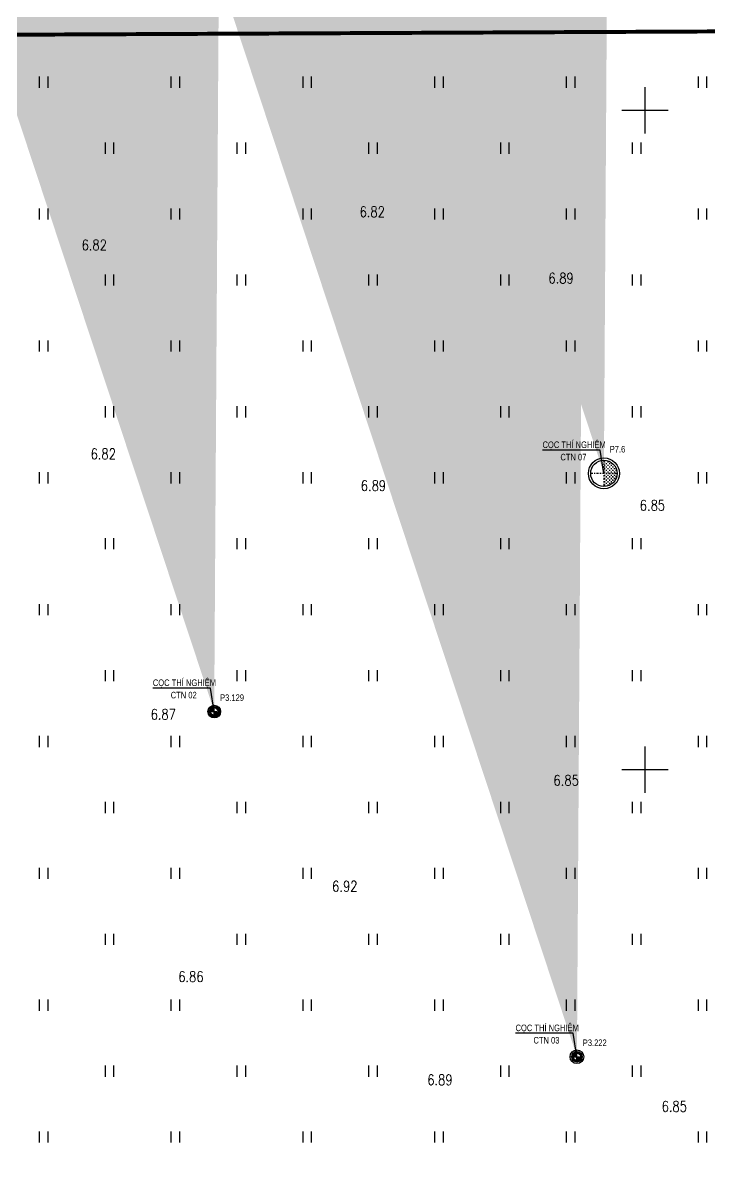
# Model space of a CAD drawing. Header units: millimetres. Extents: x 581430 to 583682, y 2329840 to 2330113.
# Drawn here: x 582923.9 to 582975.9, y 2329969.3 to 2330056.6 of the extents above; entities that cross this region are included whole.
import ezdxf
from ezdxf.enums import TextEntityAlignment as Align
from ezdxf.xclip import XClip

# ---------------------------------------------------------------- set-up
doc = ezdxf.new("R2010")
doc.units = ezdxf.units.MM
doc.header["$LTSCALE"] = 0.001
doc.header["$MEASUREMENT"] = 0
doc.header["$XCLIPFRAME"] = 0
doc.linetypes.add('CENTER2', pattern=[1.125, 0.75, -0.125, 0.125, -0.125])
for name, color, linetype in [('$0$A-PAT', 7, 'Continuous'), ('A-CEN', 1, 'CENTER2'), ('Existing map', 250, 'Continuous'), ('Red line', 1, 'Continuous'), ('TOA DO', 7, 'Continuous')]:
    doc.layers.add(name, color=color, linetype=linetype)
for name, color, linetype, lineweight in [('DTC-KY HIEU', 3, 'Continuous', 20), ('NDC_S_AXIS', 5, 'CENTER2', 13), ('NDC_S_DIM', 1, 'Continuous', 15), ('NDC_S_VN TEXT', 7, 'Continuous', 20)]:
    doc.layers.add(name, color=color, linetype=linetype, lineweight=lineweight)
doc.styles.add('DC', font='romans.shx', dxfattribs={"width": 0.8, "height": 0.8})
doc.styles.add('NDC_ARIAL', font='arial.ttf', dxfattribs={"width": 0.85})
doc.styles.add('NDC_DIM', font='', dxfattribs={"width": 0.75})
doc.styles.get('NDC_DIM').set_extended_font_data('Dotum')
doc.dimstyles.new('NDC_dim_200', dxfattribs={"dimscale": 200, "dimtxt": 2.2, "dimasz": 1.5, "dimexe": 1.5, "dimexo": 2.5, "dimgap": 1, "dimtad": 1, "dimdec": 0, "dimzin": 0, "dimdsep": 46, "dimtxsty": 'NDC_DIM', "dimblk": 'DIMMARK', "dimcen": 0.09, "dimdle": 1.2, "dimclrd": 1, "dimclre": 1, "dimclrt": 3, "dimadec": 0, "dimazin": 0, "dimtfac": 1, "dimtdec": 0, "dimtix": 1, "dimtofl": 0, "dimtmove": 0, "dimatfit": 3, "dimfxl": 6, "dimfxlon": 1, "dimtolj": 1, "dimtzin": 0, "dimarcsym": 0})
pattern_1 = [(0, (932.4706830261275, 12.83506065513939), (0.125, 0.125), [0.0625, -0.1875]), (90, (932.5019330261275, 12.80381065513939), (-0.125, 0.125), [0.0625, -0.1875])]

# ---------------------------------------------------------------- blocks, each defined once
blk = doc.blocks.new('Existing map')
at = {"layer": 'Existing map'}
for p, q in [((-240.9457331243902, -34.90185527736321), (-240.9457331243902, -35.74626128887758)), ((-240.2957331242505, -34.90185527736321), (-240.2957331242505, -35.74626128887758)), ((-230.9457331243902, -34.90185527736321), (-230.9457331243902, -35.74626128887758)), ((-230.2957331242505, -34.90185527736321), (-230.2957331242505, -35.74626128887758)), ((-220.9457331243902, -34.90185527736321), (-220.9457331243902, -35.74626128887758)), ((-220.2957331242505, -34.90185527736321), (-220.2957331242505, -35.74626128887758)), ((-210.9457331243902, -34.90185527736321), (-210.9457331243902, -35.74626128887758)), ((-210.2957331242505, -34.90185527736321), (-210.2957331242505, -35.74626128887758)), ((-200.9457331243902, -34.90185527736321), (-200.9457331243902, -35.74626128887758)), ((-200.2957331242505, -34.90185527736321), (-200.2957331242505, -35.74626128887758)), ((-190.9457331243902, -34.90185527736321), (-190.9457331243902, -35.74626128887758)), ((-190.2957331242505, -34.90185527736321), (-190.2957331242505, -35.74626128887758)), ((-194.9674589661881, -39.20468299929053), (-194.9674589661881, -35.70468299929053)), ((-196.7174589661881, -37.45468299929053), (-193.2174589661881, -37.45468299929053)), ((-235.9457331243902, -39.90185527736321), (-235.9457331243902, -40.74626128887758)), ((-235.2957331242505, -39.90185527736321), (-235.2957331242505, -40.74626128887758)), ((-225.9457331243902, -39.90185527736321), (-225.9457331243902, -40.74626128887758)), ((-225.2957331242505, -39.90185527736321), (-225.2957331242505, -40.74626128887758)), ((-215.9457331243902, -39.90185527736321), (-215.9457331243902, -40.74626128887758)), ((-215.2957331242505, -39.90185527736321), (-215.2957331242505, -40.74626128887758)), ((-205.9457331243902, -39.90185527736321), (-205.9457331243902, -40.74626128887758)), ((-205.2957331242505, -39.90185527736321), (-205.2957331242505, -40.74626128887758)), ((-195.9457331243902, -39.90185527736321), (-195.9457331243902, -40.74626128887758)), ((-195.2957331242505, -39.90185527736321), (-195.2957331242505, -40.74626128887758)), ((-240.9457331243902, -44.90185527736321), (-240.9457331243902, -45.74626128887758)), ((-240.2957331242505, -44.90185527736321), (-240.2957331242505, -45.74626128887758)), ((-230.9457331243902, -44.90185527736321), (-230.9457331243902, -45.74626128887758)), ((-230.2957331242505, -44.90185527736321), (-230.2957331242505, -45.74626128887758)), ((-220.9457331243902, -44.90185527736321), (-220.9457331243902, -45.74626128887758)), ((-220.2957331242505, -44.90185527736321), (-220.2957331242505, -45.74626128887758)), ((-210.9457331243902, -44.90185527736321), (-210.9457331243902, -45.74626128887758)), ((-210.2957331242505, -44.90185527736321), (-210.2957331242505, -45.74626128887758)), ((-200.9457331243902, -44.90185527736321), (-200.9457331243902, -45.74626128887758)), ((-200.2957331242505, -44.90185527736321), (-200.2957331242505, -45.74626128887758)), ((-190.9457331243902, -44.90185527736321), (-190.9457331243902, -45.74626128887758)), ((-190.2957331242505, -44.90185527736321), (-190.2957331242505, -45.74626128887758)), ((-235.9457331243902, -49.90185527736321), (-235.9457331243902, -50.74626128887758)), ((-235.2957331242505, -49.90185527736321), (-235.2957331242505, -50.74626128887758)), ((-225.9457331243902, -49.90185527736321), (-225.9457331243902, -50.74626128887758)), ((-225.2957331242505, -49.90185527736321), (-225.2957331242505, -50.74626128887758)), ((-215.9457331243902, -49.90185527736321), (-215.9457331243902, -50.74626128887758)), ((-215.2957331242505, -49.90185527736321), (-215.2957331242505, -50.74626128887758)), ((-205.9457331243902, -49.90185527736321), (-205.9457331243902, -50.74626128887758)), ((-205.2957331242505, -49.90185527736321), (-205.2957331242505, -50.74626128887758)), ((-195.9457331243902, -49.90185527736321), (-195.9457331243902, -50.74626128887758)), ((-195.2957331242505, -49.90185527736321), (-195.2957331242505, -50.74626128887758)), ((-240.9457331243902, -54.90185527736321), (-240.9457331243902, -55.74626128887758)), ((-240.2957331242505, -54.90185527736321), (-240.2957331242505, -55.74626128887758)), ((-230.9457331243902, -54.90185527736321), (-230.9457331243902, -55.74626128887758)), ((-230.2957331242505, -54.90185527736321), (-230.2957331242505, -55.74626128887758)), ((-220.9457331243902, -54.90185527736321), (-220.9457331243902, -55.74626128887758)), ((-220.2957331242505, -54.90185527736321), (-220.2957331242505, -55.74626128887758)), ((-210.9457331243902, -54.90185527736321), (-210.9457331243902, -55.74626128887758)), ((-210.2957331242505, -54.90185527736321), (-210.2957331242505, -55.74626128887758)), ((-200.9457331243902, -54.90185527736321), (-200.9457331243902, -55.74626128887758)), ((-200.2957331242505, -54.90185527736321), (-200.2957331242505, -55.74626128887758)), ((-190.9457331243902, -54.90185527736321), (-190.9457331243902, -55.74626128887758)), ((-190.2957331242505, -54.90185527736321), (-190.2957331242505, -55.74626128887758)), ((-235.9457331243902, -59.90185527736321), (-235.9457331243902, -60.74626128887758)), ((-235.2957331242505, -59.90185527736321), (-235.2957331242505, -60.74626128887758)), ((-225.9457331243902, -59.90185527736321), (-225.9457331243902, -60.74626128887758)), ((-225.2957331242505, -59.90185527736321), (-225.2957331242505, -60.74626128887758)), ((-215.9457331243902, -59.90185527736321), (-215.9457331243902, -60.74626128887758)), ((-215.2957331242505, -59.90185527736321), (-215.2957331242505, -60.74626128887758)), ((-205.9457331243902, -59.90185527736321), (-205.9457331243902, -60.74626128887758)), ((-205.2957331242505, -59.90185527736321), (-205.2957331242505, -60.74626128887758)), ((-195.9457331243902, -59.90185527736321), (-195.9457331243902, -60.74626128887758)), ((-195.2957331242505, -59.90185527736321), (-195.2957331242505, -60.74626128887758)), ((-240.9457331243902, -64.90185527736321), (-240.9457331243902, -65.74626128887758)), ((-240.2957331242505, -64.90185527736321), (-240.2957331242505, -65.74626128887758)), ((-230.9457331243902, -64.90185527736321), (-230.9457331243902, -65.74626128887758)), ((-230.2957331242505, -64.90185527736321), (-230.2957331242505, -65.74626128887758)), ((-220.9457331243902, -64.90185527736321), (-220.9457331243902, -65.74626128887758)), ((-220.2957331242505, -64.90185527736321), (-220.2957331242505, -65.74626128887758)), ((-210.9457331243902, -64.90185527736321), (-210.9457331243902, -65.74626128887758)), ((-210.2957331242505, -64.90185527736321), (-210.2957331242505, -65.74626128887758)), ((-200.9457331243902, -64.90185527736321), (-200.9457331243902, -65.74626128887758)), ((-200.2957331242505, -64.90185527736321), (-200.2957331242505, -65.74626128887758)), ((-190.9457331243902, -64.90185527736321), (-190.9457331243902, -65.74626128887758)), ((-190.2957331242505, -64.90185527736321), (-190.2957331242505, -65.74626128887758)), ((-235.9457331243902, -69.90185527736321), (-235.9457331243902, -70.74626128887758)), ((-235.2957331242505, -69.90185527736321), (-235.2957331242505, -70.74626128887758)), ((-225.9457331243902, -69.90185527736321), (-225.9457331243902, -70.74626128887758)), ((-225.2957331242505, -69.90185527736321), (-225.2957331242505, -70.74626128887758)), ((-215.9457331243902, -69.90185527736321), (-215.9457331243902, -70.74626128887758)), ((-215.2957331242505, -69.90185527736321), (-215.2957331242505, -70.74626128887758)), ((-205.9457331243902, -69.90185527736321), (-205.9457331243902, -70.74626128887758)), ((-205.2957331242505, -69.90185527736321), (-205.2957331242505, -70.74626128887758)), ((-195.9457331243902, -69.90185527736321), (-195.9457331243902, -70.74626128887758)), ((-195.2957331242505, -69.90185527736321), (-195.2957331242505, -70.74626128887758)), ((-240.9457331243902, -74.90185527736321), (-240.9457331243902, -75.74626128887758)), ((-240.2957331242505, -74.90185527736321), (-240.2957331242505, -75.74626128887758)), ((-230.9457331243902, -74.90185527736321), (-230.9457331243902, -75.74626128887758)), ((-230.2957331242505, -74.90185527736321), (-230.2957331242505, -75.74626128887758)), ((-220.9457331243902, -74.90185527736321), (-220.9457331243902, -75.74626128887758)), ((-220.2957331242505, -74.90185527736321), (-220.2957331242505, -75.74626128887758)), ((-210.9457331243902, -74.90185527736321), (-210.9457331243902, -75.74626128887758)), ((-210.2957331242505, -74.90185527736321), (-210.2957331242505, -75.74626128887758)), ((-200.9457331243902, -74.90185527736321), (-200.9457331243902, -75.74626128887758)), ((-200.2957331242505, -74.90185527736321), (-200.2957331242505, -75.74626128887758)), ((-190.9457331243902, -74.90185527736321), (-190.9457331243902, -75.74626128887758)), ((-190.2957331242505, -74.90185527736321), (-190.2957331242505, -75.74626128887758)), ((-235.9457331243902, -79.90185527736321), (-235.9457331243902, -80.74626128887758)), ((-235.2957331242505, -79.90185527736321), (-235.2957331242505, -80.74626128887758)), ((-225.9457331243902, -79.90185527736321), (-225.9457331243902, -80.74626128887758)), ((-225.2957331242505, -79.90185527736321), (-225.2957331242505, -80.74626128887758)), ((-215.9457331243902, -79.90185527736321), (-215.9457331243902, -80.74626128887758)), ((-215.2957331242505, -79.90185527736321), (-215.2957331242505, -80.74626128887758)), ((-205.9457331243902, -79.90185527736321), (-205.9457331243902, -80.74626128887758)), ((-205.2957331242505, -79.90185527736321), (-205.2957331242505, -80.74626128887758)), ((-195.9457331243902, -79.90185527736321), (-195.9457331243902, -80.74626128887758)), ((-195.2957331242505, -79.90185527736321), (-195.2957331242505, -80.74626128887758)), ((-240.9457331243902, -84.90185527736321), (-240.9457331243902, -85.74626128887758)), ((-240.2957331242505, -84.90185527736321), (-240.2957331242505, -85.74626128887758)), ((-230.9457331243902, -84.90185527736321), (-230.9457331243902, -85.74626128887758)), ((-230.2957331242505, -84.90185527736321), (-230.2957331242505, -85.74626128887758)), ((-220.9457331243902, -84.90185527736321), (-220.9457331243902, -85.74626128887758)), ((-220.2957331242505, -84.90185527736321), (-220.2957331242505, -85.74626128887758)), ((-210.9457331243902, -84.90185527736321), (-210.9457331243902, -85.74626128887758)), ((-210.2957331242505, -84.90185527736321), (-210.2957331242505, -85.74626128887758)), ((-200.9457331243902, -84.90185527736321), (-200.9457331243902, -85.74626128887758)), ((-200.2957331242505, -84.90185527736321), (-200.2957331242505, -85.74626128887758)), ((-190.9457331243902, -84.90185527736321), (-190.9457331243902, -85.74626128887758)), ((-190.2957331242505, -84.90185527736321), (-190.2957331242505, -85.74626128887758)), ((-194.9674589661881, -89.20468299929053), (-194.9674589661881, -85.70468299929053)), ((-196.7174589661881, -87.45468299929053), (-193.2174589661881, -87.45468299929053)), ((-235.9457331243902, -89.90185527736321), (-235.9457331243902, -90.74626128887758)), ((-235.2957331242505, -89.90185527736321), (-235.2957331242505, -90.74626128887758)), ((-225.9457331243902, -89.90185527736321), (-225.9457331243902, -90.74626128887758)), ((-225.2957331242505, -89.90185527736321), (-225.2957331242505, -90.74626128887758)), ((-215.9457331243902, -89.90185527736321), (-215.9457331243902, -90.74626128887758)), ((-215.2957331242505, -89.90185527736321), (-215.2957331242505, -90.74626128887758)), ((-205.9457331243902, -89.90185527736321), (-205.9457331243902, -90.74626128887758)), ((-205.2957331242505, -89.90185527736321), (-205.2957331242505, -90.74626128887758)), ((-195.9457331243902, -89.90185527736321), (-195.9457331243902, -90.74626128887758)), ((-195.2957331242505, -89.90185527736321), (-195.2957331242505, -90.74626128887758)), ((-240.9457331243902, -94.90185527736321), (-240.9457331243902, -95.74626128887758)), ((-240.2957331242505, -94.90185527736321), (-240.2957331242505, -95.74626128887758)), ((-230.9457331243902, -94.90185527736321), (-230.9457331243902, -95.74626128887758)), ((-230.2957331242505, -94.90185527736321), (-230.2957331242505, -95.74626128887758)), ((-220.9457331243902, -94.90185527736321), (-220.9457331243902, -95.74626128887758)), ((-220.2957331242505, -94.90185527736321), (-220.2957331242505, -95.74626128887758)), ((-210.9457331243902, -94.90185527736321), (-210.9457331243902, -95.74626128887758)), ((-210.2957331242505, -94.90185527736321), (-210.2957331242505, -95.74626128887758)), ((-200.9457331243902, -94.90185527736321), (-200.9457331243902, -95.74626128887758)), ((-200.2957331242505, -94.90185527736321), (-200.2957331242505, -95.74626128887758)), ((-190.9457331243902, -94.90185527736321), (-190.9457331243902, -95.74626128887758)), ((-190.2957331242505, -94.90185527736321), (-190.2957331242505, -95.74626128887758)), ((-235.9457331243902, -99.90185527736321), (-235.9457331243902, -100.7462612888776)), ((-235.2957331242505, -99.90185527736321), (-235.2957331242505, -100.7462612888776)), ((-225.9457331243902, -99.90185527736321), (-225.9457331243902, -100.7462612888776)), ((-225.2957331242505, -99.90185527736321), (-225.2957331242505, -100.7462612888776)), ((-215.9457331243902, -99.90185527736321), (-215.9457331243902, -100.7462612888776)), ((-215.2957331242505, -99.90185527736321), (-215.2957331242505, -100.7462612888776)), ((-205.9457331243902, -99.90185527736321), (-205.9457331243902, -100.7462612888776)), ((-205.2957331242505, -99.90185527736321), (-205.2957331242505, -100.7462612888776)), ((-195.9457331243902, -99.90185527736321), (-195.9457331243902, -100.7462612888776)), ((-195.2957331242505, -99.90185527736321), (-195.2957331242505, -100.7462612888776)), ((-240.9457331243902, -104.9018552773632), (-240.9457331243902, -105.7462612888776)), ((-240.2957331242505, -104.9018552773632), (-240.2957331242505, -105.7462612888776)), ((-230.9457331243902, -104.9018552773632), (-230.9457331243902, -105.7462612888776)), ((-230.2957331242505, -104.9018552773632), (-230.2957331242505, -105.7462612888776)), ((-220.9457331243902, -104.9018552773632), (-220.9457331243902, -105.7462612888776)), ((-220.2957331242505, -104.9018552773632), (-220.2957331242505, -105.7462612888776)), ((-210.9457331243902, -104.9018552773632), (-210.9457331243902, -105.7462612888776)), ((-210.2957331242505, -104.9018552773632), (-210.2957331242505, -105.7462612888776)), ((-200.9457331243902, -104.9018552773632), (-200.9457331243902, -105.7462612888776)), ((-200.2957331242505, -104.9018552773632), (-200.2957331242505, -105.7462612888776)), ((-190.9457331243902, -104.9018552773632), (-190.9457331243902, -105.7462612888776)), ((-190.2957331242505, -104.9018552773632), (-190.2957331242505, -105.7462612888776)), ((-235.9457331243902, -109.9018552773632), (-235.9457331243902, -110.7462612888776)), ((-235.2957331242505, -109.9018552773632), (-235.2957331242505, -110.7462612888776)), ((-225.9457331243902, -109.9018552773632), (-225.9457331243902, -110.7462612888776)), ((-225.2957331242505, -109.9018552773632), (-225.2957331242505, -110.7462612888776)), ((-215.9457331243902, -109.9018552773632), (-215.9457331243902, -110.7462612888776)), ((-215.2957331242505, -109.9018552773632), (-215.2957331242505, -110.7462612888776)), ((-205.9457331243902, -109.9018552773632), (-205.9457331243902, -110.7462612888776)), ((-205.2957331242505, -109.9018552773632), (-205.2957331242505, -110.7462612888776)), ((-195.9457331243902, -109.9018552773632), (-195.9457331243902, -110.7462612888776)), ((-195.2957331242505, -109.9018552773632), (-195.2957331242505, -110.7462612888776)), ((-240.9457331243902, -114.9018552773632), (-240.9457331243902, -115.7462612888776)), ((-240.2957331242505, -114.9018552773632), (-240.2957331242505, -115.7462612888776)), ((-230.9457331243902, -114.9018552773632), (-230.9457331243902, -115.7462612888776)), ((-230.2957331242505, -114.9018552773632), (-230.2957331242505, -115.7462612888776)), ((-220.9457331243902, -114.9018552773632), (-220.9457331243902, -115.7462612888776)), ((-220.2957331242505, -114.9018552773632), (-220.2957331242505, -115.7462612888776)), ((-210.9457331243902, -114.9018552773632), (-210.9457331243902, -115.7462612888776)), ((-210.2957331242505, -114.9018552773632), (-210.2957331242505, -115.7462612888776)), ((-200.9457331243902, -114.9018552773632), (-200.9457331243902, -115.7462612888776)), ((-200.2957331242505, -114.9018552773632), (-200.2957331242505, -115.7462612888776)), ((-190.9457331243902, -114.9018552773632), (-190.9457331243902, -115.7462612888776)), ((-190.2957331242505, -114.9018552773632), (-190.2957331242505, -115.7462612888776))]:
    blk.add_line(p, q, dxfattribs=at)
at = {"layer": 'Existing map', "style": 'DC', "width": 0.8}
for s, p in [('6.82', (-216.6289720220957, -45.54958917293698)), ('6.82', (-237.7249669118319, -48.07233409537002)), ('6.89', (-202.2993693422759, -50.58489439822733)), ('6.82', (-237.0396963293897, -63.91507015936077)), ('6.89', (-216.5345195442205, -66.3215259197168)), ('6.85', (-195.3656340418383, -67.81530139874667)), ('6.87', (-232.4844929819228, -83.666942817159)), ('6.85', (-201.9101440241793, -88.67223467631266)), ('6.92', (-218.7081204685383, -96.70041273161769)), ('6.86', (-230.3883027643897, -103.5580474305898)), ('6.89', (-211.4930179704679, -111.3836776777171)), ('6.85', (-193.704994937405, -113.3989086174406))]:
    blk.add_text(s, height=0.8000852443943126, dxfattribs=at).set_placement(p)
blk = doc.blocks.new('DIMMARK')
at = {"layer": 'NDC_S_DIM', "color": 1}
blk.add_line((-1.5, 0), (1, 0), dxfattribs=at)
at = {"layer": 'NDC_S_DIM', "color": 2, "const_width": 0.1}
blk.add_lwpolyline([(-0.4242640687119285, -0.4242640687119285), (0.4242640687119285, 0.4242640687119285)], dxfattribs=at)

msp = doc.modelspace()

# ---------------------------------------------------------------- hatches: boundary and pattern name
at = {"layer": '$0$A-PAT'}
h = msp.add_hatch(dxfattribs=at)
h.set_pattern_fill('CROSS', color=251, scale=0.5)
h.set_pattern_definition(pattern_1)
h.paths.add_polyline_path([(582967.9368024413, 2330023.465876203), (582967.9369383879, 2330022.473176223), (582968.9347859005, 2330022.473176223, 0.4114356589375172)])
h = msp.add_hatch(dxfattribs=at)
h.set_pattern_fill('CROSS', color=251, scale=0.5)
h.set_pattern_definition(pattern_1)
h.paths.add_polyline_path([(582967.9368024413, 2330021.480154887), (582967.9369383879, 2330022.472854867), (582968.9347859005, 2330022.472854867, -0.4114356589375172)])
h = msp.add_hatch(color=251)
h.dxf.hatch_style = 1
edge = h.paths.add_edge_path()
edge.add_line((582938.3667038484, 2330004.794834604), (582938.3667038484, 2330004.674834603))
edge.add_arc((582938.3674811976, 2330004.395611953), 0.2792237329036704, -0.15950966221589624, 90.15950966221658, ccw=False)
edge.add_line((582938.6467038484, 2330004.394834604), (582938.7667038484, 2330004.394834604))
edge.add_arc((582938.3667038484, 2330004.394834604), 0.4, 0, 90.00000000000001)
edge = h.paths.add_edge_path()
edge.add_line((582938.7667038484, 2330004.394834604), (582938.6467038484, 2330004.394834604))
edge.add_arc((582938.3667038484, 2330004.394834604), 0.2799999999999999, -90.00000000000398, 1.1368683772161603e-13, ccw=False)
edge.add_line((582938.3667038484, 2330004.114834603), (582938.3667038484, 2330003.994834603))
edge.add_arc((582938.3667038484, 2330004.394834604), 0.4000000000000001, 269.9999999999966, 360)
edge = h.paths.add_edge_path()
edge.add_line((582938.0867038483, 2330004.394834604), (582937.9667038483, 2330004.394834604))
edge.add_arc((582938.3667038484, 2330004.394834604), 0.4000000000000002, 180, 269.9999999999966)
edge.add_line((582938.3667038484, 2330003.994834604), (582938.3667038484, 2330004.114834604))
edge.add_arc((582938.3667038484, 2330004.394834604), 0.2799999999999999, 180, 269.99999999999596, ccw=False)
edge = h.paths.add_edge_path()
edge.add_line((582938.3667038484, 2330004.674834603), (582938.3667038484, 2330004.794834604))
edge.add_arc((582938.3667038484, 2330004.394834604), 0.4, 90, 180)
edge.add_line((582937.9667038483, 2330004.394834604), (582938.0867038483, 2330004.394834604))
edge.add_arc((582938.3659264992, 2330004.395611953), 0.2792237329036704, 89.84049033778479, 180.1595096622159, ccw=False)
h = msp.add_hatch()
h.set_pattern_fill('ANGLE', color=251, scale=0.008)
h.set_pattern_definition([(0, (582938.3667038484, 2330004.394834604), (0, 0.05588000000000001), [0.04064, -0.01524]), (90, (582938.3667038484, 2330004.394834604), (-0.05588000000000001, 3.421663156817706e-18), [0.04064, -0.01524])])
edge = h.paths.add_edge_path()
edge.add_arc((582938.3659264992, 2330004.395611953), 0.2792237329036701, 89.84049033778477, 180.1595096622159)
edge.add_line((582938.0867038483, 2330004.394834604), (582938.3667038484, 2330004.394834604))
edge.add_line((582938.3667038484, 2330004.394834604), (582938.3667038484, 2330004.674834603))
edge = h.paths.add_edge_path()
edge.add_line((582938.6467038484, 2330004.394834604), (582938.3667038484, 2330004.394834604))
edge.add_line((582938.3667038484, 2330004.394834604), (582938.3667038484, 2330004.114834604))
edge.add_arc((582938.3674811976, 2330004.394057254), 0.2792237329036708, 269.8404903377801, 360.1595096622158)
h = msp.add_hatch(color=251)
h.dxf.hatch_style = 1
edge = h.paths.add_edge_path()
edge.add_line((582965.8930035416, 2329978.620174236), (582965.8930035416, 2329978.500174236))
edge.add_arc((582965.8937808909, 2329978.220951585), 0.2792237329036704, -0.15950966221589624, 90.15950966221658, ccw=False)
edge.add_line((582966.1730035417, 2329978.220174236), (582966.2930035417, 2329978.220174236))
edge.add_arc((582965.8930035416, 2329978.220174236), 0.4, 0, 90.00000000000001)
edge = h.paths.add_edge_path()
edge.add_line((582966.2930035417, 2329978.220174236), (582966.1730035417, 2329978.220174236))
edge.add_arc((582965.8930035416, 2329978.220174236), 0.2799999999999999, -90.00000000000398, 1.1368683772161603e-13, ccw=False)
edge.add_line((582965.8930035416, 2329977.940174235), (582965.8930035416, 2329977.820174235))
edge.add_arc((582965.8930035416, 2329978.220174236), 0.4000000000000001, 269.9999999999966, 360)
edge = h.paths.add_edge_path()
edge.add_line((582965.6130035416, 2329978.220174236), (582965.4930035416, 2329978.220174236))
edge.add_arc((582965.8930035416, 2329978.220174236), 0.4000000000000002, 180, 269.9999999999966)
edge.add_line((582965.8930035416, 2329977.820174236), (582965.8930035416, 2329977.940174236))
edge.add_arc((582965.8930035416, 2329978.220174236), 0.2799999999999999, 180, 269.99999999999596, ccw=False)
edge = h.paths.add_edge_path()
edge.add_line((582965.8930035416, 2329978.500174236), (582965.8930035416, 2329978.620174236))
edge.add_arc((582965.8930035416, 2329978.220174236), 0.4, 90, 180)
edge.add_line((582965.4930035416, 2329978.220174236), (582965.6130035416, 2329978.220174236))
edge.add_arc((582965.8922261925, 2329978.220951585), 0.2792237329036704, 89.84049033778479, 180.1595096622159, ccw=False)
h = msp.add_hatch()
h.set_pattern_fill('ANGLE', color=251, scale=0.008)
h.set_pattern_definition([(0, (582965.8930035416, 2329978.220174236), (0, 0.05588000000000001), [0.04064, -0.01524]), (90, (582965.8930035416, 2329978.220174236), (-0.05588000000000001, 3.421663156817706e-18), [0.04064, -0.01524])])
edge = h.paths.add_edge_path()
edge.add_arc((582965.8922261925, 2329978.220951585), 0.2792237329036701, 89.84049033778477, 180.1595096622159)
edge.add_line((582965.6130035416, 2329978.220174236), (582965.8930035416, 2329978.220174236))
edge.add_line((582965.8930035416, 2329978.220174236), (582965.8930035416, 2329978.500174236))
edge = h.paths.add_edge_path()
edge.add_line((582966.1730035417, 2329978.220174236), (582965.8930035416, 2329978.220174236))
edge.add_line((582965.8930035416, 2329978.220174236), (582965.8930035416, 2329977.940174236))
edge.add_arc((582965.8937808909, 2329978.219396886), 0.2792237329036708, 269.8404903377801, 360.1595096622158)

# ---------------------------------------------------------------- linework, layer by layer
at = {"ltscale": 100}
for centre, radius in [((582938.3667038484, 2330004.394834604), 0.4), ((582938.3667038484, 2330004.394834604), 0.28), ((582965.8930035416, 2329978.220174236), 0.4), ((582965.8930035416, 2329978.220174236), 0.28)]:
    msp.add_circle(centre, radius, dxfattribs=at)
at = {"layer": 'A-CEN', "ltscale": 200}
for p, q in [((582967.9368014243, 2330023.473302158), (582967.9370753516, 2330021.473050325)), ((582966.9366754887, 2330022.473176223), (582968.9369273598, 2330022.473176223))]:
    msp.add_line(p, q, dxfattribs=at)
at = {"layer": 'DTC-KY HIEU'}
for centre, radius in [((582967.9369408967, 2330022.464904521), 1.173549223225564), ((582938.3678052146, 2330004.394834604), 0.4794875175531968), ((582965.8930049177, 2329978.220174244), 0.5197643274441361)]:
    msp.add_circle(centre, radius, dxfattribs=at)
at = {"layer": 'NDC_S_AXIS', "ltscale": 250}
for p, q in [((582938.3667038484, 2330004.874834604), (582938.3667038484, 2330003.914834604)), ((582937.8867038484, 2330004.394834604), (582938.8467038483, 2330004.394834604)), ((582965.8930035416, 2329978.700174236), (582965.8930035416, 2329977.740174236)), ((582965.4130035416, 2329978.220174236), (582966.3730035416, 2329978.220174236))]:
    msp.add_line(p, q, dxfattribs=at)
at = {"layer": 'NDC_S_DIM'}
msp.add_circle((582967.9368024413, 2330022.465772404), 1.173427423048015, dxfattribs=at)
at = {"layer": 'Red line', "linetype": 'CENTER2', "ltscale": 5000, "const_width": 0.3}
msp.add_lwpolyline([(583141.2062451863, 2330026.75), (583111.066245186, 2330056.61), (582918.2262450933, 2330055.710043403), (582918.6662452994, 2329957.389952435), (583141.5262451863, 2329958.45)], close=True, dxfattribs=at)
at = {"layer": 'TOA DO'}
for centre, radius in [((582967.9369395208, 2330022.464904513), 1.173549223101945), ((582967.9368024413, 2330022.465772404), 1.000103798707494), ((582938.3667038484, 2330004.394834604), 0.4794875012541432), ((582965.8930035416, 2329978.220174236), 0.5197643278029909)]:
    msp.add_circle(centre, radius, dxfattribs=at)

# ---------------------------------------------------------------- block references
ref = msp.add_blockref('Existing map', (583166.0237041524, 2330087.454682999))
XClip(ref).set_block_clipping_path([(-309.5753765584668, -170.2706607216969), (49.0361552699469, 25.28126773238182)])

# ---------------------------------------------------------------- texts
at = {"layer": 'NDC_S_VN TEXT', "style": 'NDC_ARIAL', "width": 0.75}
for s, p in [('CỌC THÍ NGHIỆM', (582963.2786643042, 2330024.636469819)), ('CTN 07', (582964.6364079822, 2330023.699022981)), ('P7.6', (582968.3794525238, 2330024.298517798)), ('CỌC THÍ NGHIỆM', (582933.7062710065, 2330006.587048489)), ('CTN 02', (582935.0640146845, 2330005.649601651)), ('P3.129', (582938.8103205657, 2330005.457217744)), ('CỌC THÍ NGHIỆM', (582961.2325706998, 2329980.412388121)), ('CTN 03', (582962.5903143778, 2329979.474941283)), ('P3.222', (582966.336620259, 2329979.282557376))]:
    msp.add_text(s, height=0.4999999999999999, dxfattribs=at).set_placement(p, align=Align.MIDDLE_LEFT)

# ---------------------------------------------------------------- leaders
at = {"layer": 'NDC_S_DIM'}
for points in [[(582967.9368024413, 2330022.465772404), (582967.65825956, 2330024.229310721), (582963.2756201967, 2330024.229310721)], [(582938.3644091436, 2330004.416351074), (582938.0858662623, 2330006.179889391), (582933.703226899, 2330006.179889391)], [(582965.8907088368, 2329978.241690706), (582965.6121659556, 2329980.005229023), (582961.2295265923, 2329980.005229023)]]:
    msp.add_leader(points, dimstyle='NDC_dim_200', override={"dimgap": 1, "dimtad": 0}, dxfattribs=at)

doc.saveas('drawing.dxf')
